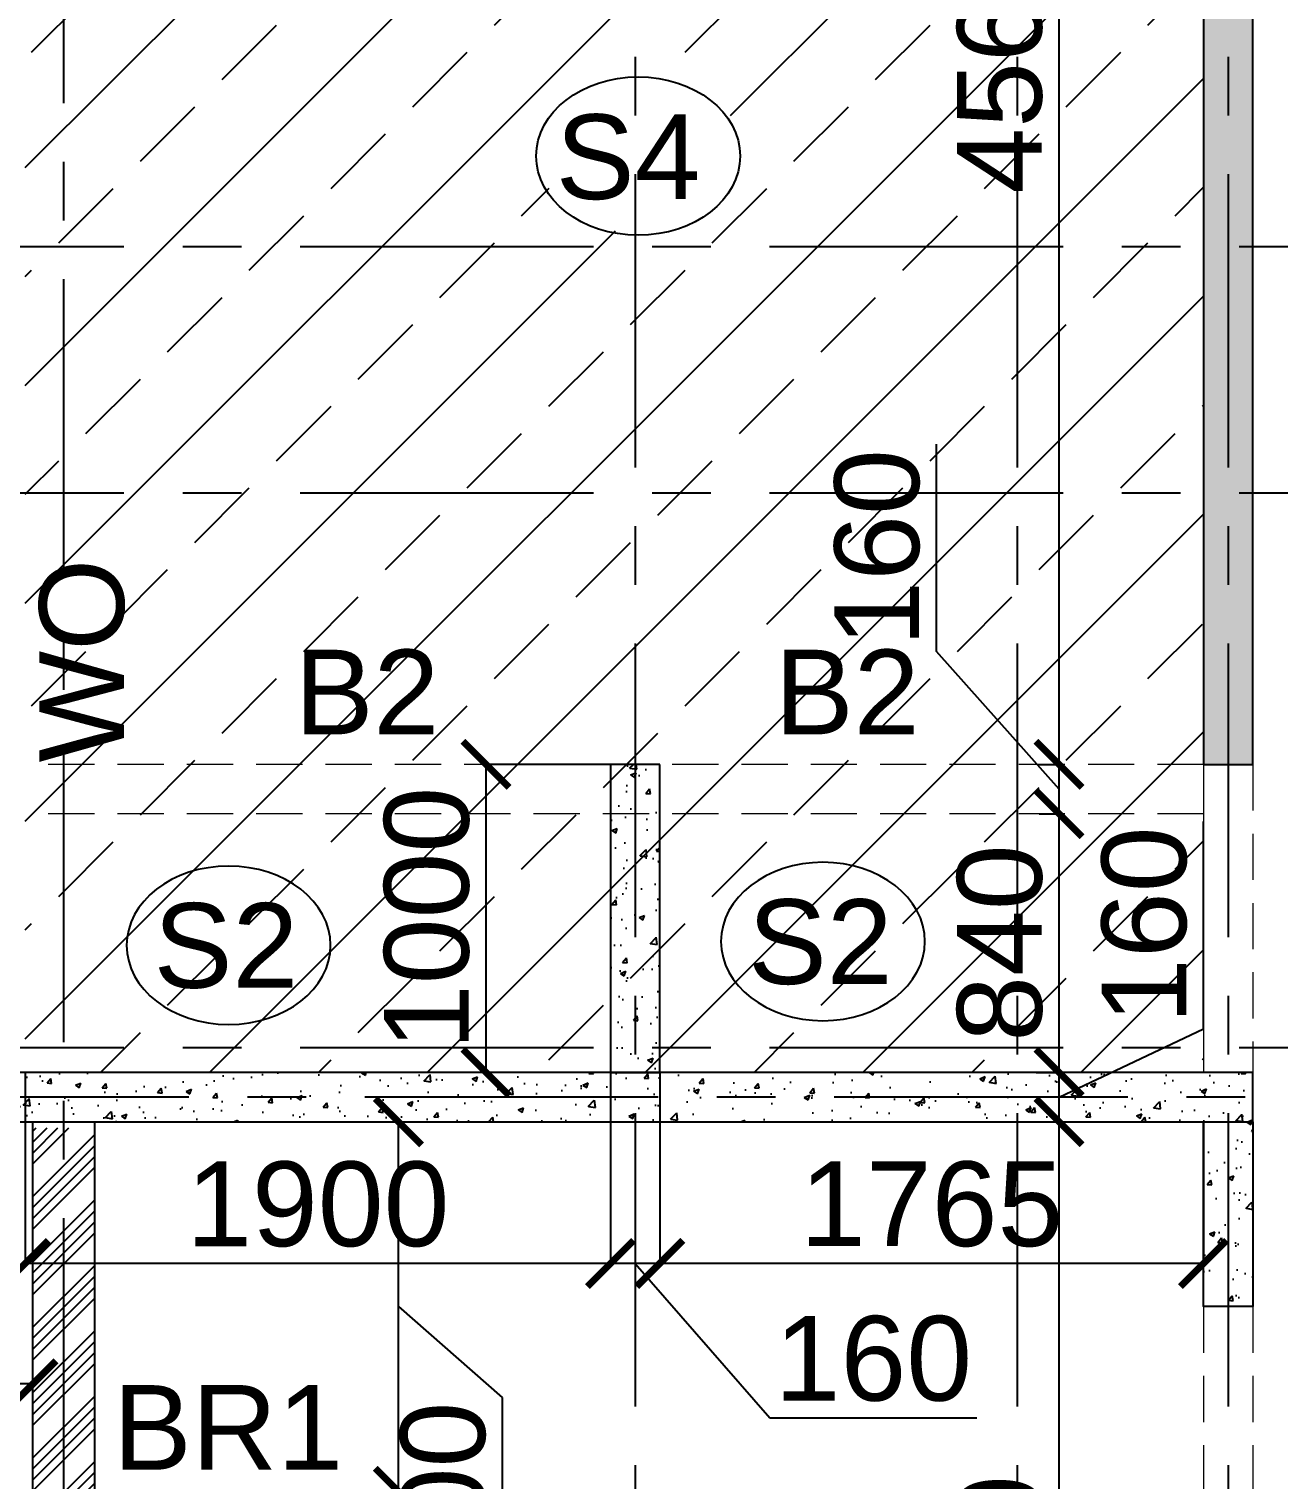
# Model space of a CAD drawing. Header units: inches. Extents: x 278200 to 407749, y -182622 to -96622.
# Drawn here: x 354482 to 358539, y -118745 to -114038 of the extents above; entities that cross this region are included whole.
import ezdxf

# ---------------------------------------------------------------- set-up
doc = ezdxf.new("R2010")
doc.units = ezdxf.units.IN
doc.header["$MEASUREMENT"] = 0
doc.linetypes.add('CENTER', pattern=[50.8, 31.75, -6.35, 6.35, -6.35])
doc.linetypes.add('Hidden', pattern=[3, 2, -1])
for name, color, linetype in [('160 R.C. WALL HAT', 8, 'Continuous'), ('160 R.C.WALL', 6, 'Continuous'), ('BEAM TEXT', 4, 'Continuous'), ('DIM', 251, 'Continuous'), ('GRID', 8, 'CENTER'), ('NON STRUC R.C.WALL', 6, 'Continuous'), ('NON.STRUC.R.C.WALLS', 1, 'Continuous'), ('SUNKEN', 8, 'Continuous'), ('TEXT-1', 3, 'Continuous')]:
    doc.layers.add(name, color=color, linetype=linetype)
for name, color, linetype, lineweight in [('BEAMS', 3, 'Continuous', 0), ('SLAB CIR', 1, 'Continuous', 25), ('SLAB TXT', 3, 'Continuous', 0)]:
    doc.layers.add(name, color=color, linetype=linetype, lineweight=lineweight)
doc.styles.add('T200', font='sanss___.ttf', dxfattribs={"height": 275})
doc.styles.add('T300', font='sanss___.ttf', dxfattribs={"height": 350})
doc.dimstyles.new('T 200', dxfattribs={"dimtxt": 275, "dimasz": 150, "dimexe": 1, "dimexo": 0, "dimgap": 50, "dimtad": 1, "dimdec": 0, "dimrnd": 5, "dimdsep": 46, "dimtxsty": 'T200', "dimblk": 'ARCHTICK', "dimcen": 2.5, "dimdle": 1, "dimclrd": 5, "dimclre": 253, "dimclrt": 1, "dimadec": 0, "dimazin": 0, "dimtfac": 1, "dimtdec": 0, "dimtmove": 2, "dimatfit": 3, "dimfxl": 0, "dimarcsym": 0})
pattern_1 = [(50, (2464819.82, 125850.9), (179.315046, -15.688034), [18.75, -206.25]), (355, (2464819.82, 125850.9), (-34.687833, 188.048033), [15, -165]), (100.451444, (2464834.76, 125849.6), (144.627212, 172.359998), [15.935048, -175.285528]), (46.1842, (2464819.82, 125900.9), (266.810333, -41.37982), [28.125, -309.375]), (96.635635, (2464842.05, 125897.46), (233.665486, 243.52965), [23.902586, -262.92844]), (351.184164, (2464819.82, 125900.9), (233.665486, 243.52965), [22.5, -247.5]), (21, (2464844.82, 125888.4), (149.226763, -100.654723), [18.75, -206.25]), (326, (2464844.82, 125888.4), (60.828833, 181.287511), [15, -165]), (71.451445, (2464857.25, 125880.02), (210.055594, 80.632788), [15.935047, -175.285528]), (37.5, (2464819.816, 125850.906), (3.0399638, 83.2234635), [0, -163, 0, -167.5, 0, -165.625]), (7.5, (2464819.82, 125850.91), (65.7673844, 98.602928), [0, -95.5, 0, -159.25, 0, -63.125]), (327.5, (2464764.066, 125850.906), (133.455609, -5.638718), [0, -62.5, 0, -195, 0, -258.75]), (317.5, (2464739.07, 125850.91), (145.7965423, 25.0262456), [0, -81.25, 0, -129.5, 0, -183.75])]

# ---------------------------------------------------------------- blocks, each defined once
blk = doc.blocks.new('_ARCHTICK')
at = {"color": 0, "linetype": 'ByBlock', "const_width": 0.15}
blk.add_lwpolyline([(-0.5, -0.5), (0.5, 0.5)], dxfattribs=at)
blk = doc.blocks.new('*D325')
at = {"layer": 'Defpoints', "color": 0}
for p in [(357345.6, -117584.9, 14.7), (357825.1, -117584.9), (357345.5, -120734.9, 14.7)]:
    blk.add_point(p, dxfattribs=at)
at = {"layer": 'DIM', "color": 253, "lineweight": -2}
for p, q in [((357345.6, -117584.9), (357826.1, -117584.9)), ((357345.5, -120734.9), (357826.1, -120734.9))]:
    blk.add_line(p, q, dxfattribs=at)
at = {"layer": 'DIM', "color": 5, "lineweight": -2}
blk.add_line((357825.1, -120735.9), (357825.1, -117583.9), dxfattribs=at)
at = {"layer": 'DIM', "color": 5, "lineweight": -2, "xscale": 150, "yscale": 150, "zscale": 150}
for p, rotation in [((357825.1, -117584.9), 90), ((357825.1, -120734.9), 270)]:
    blk.add_blockref('_ARCHTICK', p, dxfattribs=dict(at, rotation=rotation))
at = {"layer": 'DIM', "color": 1, "insert": (357633.3, -119159.9), "char_height": 275, "attachment_point": 5, "rotation": 90, "style": 'T200'}
blk.add_mtext('3150', dxfattribs=at)
blk = doc.blocks.new('*D326')
at = {"layer": 'Defpoints', "color": 0}
for p in [(355965.2, -116424.9), (356369.1, -116424.9, 14.7), (356369.1, -117424.9, 14.7)]:
    blk.add_point(p, dxfattribs=at)
at = {"layer": 'DIM', "color": 253, "lineweight": -2}
for p, q in [((356369.1, -116424.9), (355964.2, -116424.9)), ((356369.1, -117424.9), (355964.2, -117424.9))]:
    blk.add_line(p, q, dxfattribs=at)
at = {"layer": 'DIM', "color": 5, "lineweight": -2}
blk.add_line((355965.2, -117425.9), (355965.2, -116423.9), dxfattribs=at)
at = {"layer": 'DIM', "color": 5, "lineweight": -2, "xscale": 150, "yscale": 150, "zscale": 150}
for p, rotation in [((355965.2, -116424.9), 90), ((355965.2, -117424.9), 270)]:
    blk.add_blockref('_ARCHTICK', p, dxfattribs=dict(at, rotation=rotation))
at = {"layer": 'DIM', "color": 1, "insert": (355773.5, -116924.9), "char_height": 275, "attachment_point": 5, "rotation": 90, "style": 'T200'}
blk.add_mtext('1000', dxfattribs=at)
blk = doc.blocks.new('*D376')
at = {"layer": 'Defpoints', "color": 0}
for p in [(357751.1, -117424.9, 14.7), (357825.1, -117424.9), (357751.1, -117584.9)]:
    blk.add_point(p, dxfattribs=at)
at = {"layer": 'DIM', "color": 5, "lineweight": -2}
for p, q in [((358294.3, -117282.9), (358294.3, -116610.7)), ((357825.1, -117504.9), (358294.3, -117282.9)), ((357825.1, -117585.9), (357825.1, -117423.9))]:
    blk.add_line(p, q, dxfattribs=at)
at = {"layer": 'DIM', "color": 253, "lineweight": -2}
for p, q in [((357751.1, -117424.9), (357826.1, -117424.9)), ((357751.1, -117584.9), (357826.1, -117584.9))]:
    blk.add_line(p, q, dxfattribs=at)
at = {"layer": 'DIM', "color": 5, "lineweight": -2, "xscale": 150, "yscale": 150, "zscale": 150}
for p, rotation in [((357825.1, -117424.9), 90), ((357825.1, -117584.9), 270)]:
    blk.add_blockref('_ARCHTICK', p, dxfattribs=dict(at, rotation=rotation))
at = {"layer": 'DIM', "color": 1, "insert": (358102.5, -116946.8), "char_height": 275, "attachment_point": 5, "rotation": 90, "style": 'T200'}
blk.add_mtext('160', dxfattribs=at)
blk = doc.blocks.new('*D377')
at = {"layer": 'Defpoints', "color": 0}
for p in [(357761, -116584.9, 14.7), (357825.1, -116584.9), (357751.1, -117424.9, 14.7)]:
    blk.add_point(p, dxfattribs=at)
at = {"layer": 'DIM', "color": 253, "lineweight": -2}
for p, q in [((357761, -116584.9), (357826.1, -116584.9)), ((357751.1, -117424.9), (357826.1, -117424.9))]:
    blk.add_line(p, q, dxfattribs=at)
at = {"layer": 'DIM', "color": 5, "lineweight": -2}
blk.add_line((357825.1, -117425.9), (357825.1, -116583.9), dxfattribs=at)
at = {"layer": 'DIM', "color": 5, "lineweight": -2, "xscale": 150, "yscale": 150, "zscale": 150}
for p, rotation in [((357825.1, -116584.9), 90), ((357825.1, -117424.9), 270)]:
    blk.add_blockref('_ARCHTICK', p, dxfattribs=dict(at, rotation=rotation))
at = {"layer": 'DIM', "color": 1, "insert": (357633.5, -117004.9), "char_height": 275, "attachment_point": 5, "rotation": 90, "style": 'T200'}
blk.add_mtext('840', dxfattribs=at)
blk = doc.blocks.new('*D378')
at = {"layer": 'Defpoints', "color": 0}
for p in [(357761, -116424.9), (357825.1, -116424.9), (357761, -116584.9, 14.7)]:
    blk.add_point(p, dxfattribs=at)
at = {"layer": 'DIM', "color": 5, "lineweight": -2}
for p, q in [((357427.1, -116058.1), (357427.1, -115385.9)), ((357825.1, -116504.9), (357427.1, -116058.1)), ((357825.1, -116585.9), (357825.1, -116423.9))]:
    blk.add_line(p, q, dxfattribs=at)
at = {"layer": 'DIM', "color": 253, "lineweight": -2}
for p, q in [((357761, -116424.9), (357826.1, -116424.9)), ((357761, -116584.9), (357826.1, -116584.9))]:
    blk.add_line(p, q, dxfattribs=at)
at = {"layer": 'DIM', "color": 5, "lineweight": -2, "xscale": 150, "yscale": 150, "zscale": 150}
for p, rotation in [((357825.1, -116424.9), 90), ((357825.1, -116584.9), 270)]:
    blk.add_blockref('_ARCHTICK', p, dxfattribs=dict(at, rotation=rotation))
at = {"layer": 'DIM', "color": 1, "insert": (357235.3, -115722), "char_height": 275, "attachment_point": 5, "rotation": 90, "style": 'T200'}
blk.add_mtext('160', dxfattribs=at)
blk = doc.blocks.new('*D379')
at = {"layer": 'Defpoints', "color": 0}
for p in [(357760.6, -111864.9), (357825.1, -111864.9), (357761, -116424.9)]:
    blk.add_point(p, dxfattribs=at)
at = {"layer": 'DIM', "color": 253, "lineweight": -2}
for p, q in [((357760.6, -111864.9), (357826.1, -111864.9)), ((357761, -116424.9), (357826.1, -116424.9))]:
    blk.add_line(p, q, dxfattribs=at)
at = {"layer": 'DIM', "color": 5, "lineweight": -2}
blk.add_line((357825.1, -116425.9), (357825.1, -111863.9), dxfattribs=at)
at = {"layer": 'DIM', "color": 5, "lineweight": -2, "xscale": 150, "yscale": 150, "zscale": 150}
for p, rotation in [((357825.1, -111864.9), 90), ((357825.1, -116424.9), 270)]:
    blk.add_blockref('_ARCHTICK', p, dxfattribs=dict(at, rotation=rotation))
at = {"layer": 'DIM', "color": 1, "insert": (357633.3, -114144.9), "char_height": 275, "attachment_point": 5, "rotation": 90, "style": 'T200'}
blk.add_mtext('4560', dxfattribs=at)
blk = doc.blocks.new('*D380')
at = {"layer": 'Defpoints', "color": 0}
for p in [(356529.1, -117424.9, 14.7), (358294.3, -117584.9, 14.7), (356529.1, -118045)]:
    blk.add_point(p, dxfattribs=at)
at = {"layer": 'DIM', "color": 253, "lineweight": -2}
for p, q in [((356529.1, -117424.9), (356529.1, -118046)), ((358294.3, -117584.9), (358294.3, -118046))]:
    blk.add_line(p, q, dxfattribs=at)
at = {"layer": 'DIM', "color": 5, "lineweight": -2}
blk.add_line((358295.3, -118045), (356528.1, -118045), dxfattribs=at)
at = {"layer": 'DIM', "color": 5, "lineweight": -2, "xscale": 150, "yscale": 150, "zscale": 150, "rotation": 180}
blk.add_blockref('_ARCHTICK', (356529.1, -118045), dxfattribs=at)
at = {"layer": 'DIM', "color": 5, "lineweight": -2, "xscale": 150, "yscale": 150, "zscale": 150}
blk.add_blockref('_ARCHTICK', (358294.3, -118045), dxfattribs=at)
at = {"layer": 'DIM', "color": 1, "insert": (357411.7, -117853.2), "char_height": 275, "attachment_point": 5, "style": 'T200'}
blk.add_mtext('1765', dxfattribs=at)
blk = doc.blocks.new('*D381')
at = {"layer": 'Defpoints', "color": 0}
for p in [(356369.1, -117424.9, 14.7), (356529.1, -117424.9, 14.7), (356369.1, -118045)]:
    blk.add_point(p, dxfattribs=at)
at = {"layer": 'DIM', "color": 253, "lineweight": -2}
for p, q in [((356369.1, -117424.9), (356369.1, -118046)), ((356529.1, -117424.9), (356529.1, -118046))]:
    blk.add_line(p, q, dxfattribs=at)
at = {"layer": 'DIM', "color": 5, "lineweight": -2}
for p, q in [((356530.1, -118045), (356368.1, -118045)), ((356449.1, -118045), (356886.4, -118546.5)), ((356886.4, -118546.5), (357558.7, -118546.5))]:
    blk.add_line(p, q, dxfattribs=at)
at = {"layer": 'DIM', "color": 5, "lineweight": -2, "xscale": 150, "yscale": 150, "zscale": 150, "rotation": 180}
blk.add_blockref('_ARCHTICK', (356369.1, -118045), dxfattribs=at)
at = {"layer": 'DIM', "color": 5, "lineweight": -2, "xscale": 150, "yscale": 150, "zscale": 150}
blk.add_blockref('_ARCHTICK', (356529.1, -118045), dxfattribs=at)
at = {"layer": 'DIM', "color": 1, "insert": (357222.6, -118354.7), "char_height": 275, "attachment_point": 5, "style": 'T200'}
blk.add_mtext('160', dxfattribs=at)
blk = doc.blocks.new('*D382')
at = {"layer": 'Defpoints', "color": 0}
for p in [(354469.3, -117424.9, 14.7), (356369.1, -117424.9, 14.7), (354469.3, -118045)]:
    blk.add_point(p, dxfattribs=at)
at = {"layer": 'DIM', "color": 253, "lineweight": -2}
for p, q in [((354469.3, -117424.9), (354469.3, -118046)), ((356369.1, -117424.9), (356369.1, -118046))]:
    blk.add_line(p, q, dxfattribs=at)
at = {"layer": 'DIM', "color": 5, "lineweight": -2}
blk.add_line((356370.1, -118045), (354468.3, -118045), dxfattribs=at)
at = {"layer": 'DIM', "color": 5, "lineweight": -2, "xscale": 150, "yscale": 150, "zscale": 150, "rotation": 180}
blk.add_blockref('_ARCHTICK', (354469.3, -118045), dxfattribs=at)
at = {"layer": 'DIM', "color": 5, "lineweight": -2, "xscale": 150, "yscale": 150, "zscale": 150}
blk.add_blockref('_ARCHTICK', (356369.1, -118045), dxfattribs=at)
at = {"layer": 'DIM', "color": 1, "insert": (355419.2, -117853.4), "char_height": 275, "attachment_point": 5, "style": 'T200'}
blk.add_mtext('1900', dxfattribs=at)
blk = doc.blocks.new('*D420')
at = {"layer": 'Defpoints', "color": 0}
for p in [(353594.3, -118436.2), (353594.3, -118784.9, 14.7), (354494.3, -118784.9, 14.7)]:
    blk.add_point(p, dxfattribs=at)
at = {"layer": 'DIM', "color": 5, "lineweight": -2}
blk.add_line((354495.3, -118436.2), (353593.3, -118436.2), dxfattribs=at)
at = {"layer": 'DIM', "color": 253, "lineweight": -2}
for p, q in [((353594.3, -118784.9), (353594.3, -118435.2)), ((354494.3, -118784.9), (354494.3, -118435.2))]:
    blk.add_line(p, q, dxfattribs=at)
at = {"layer": 'DIM', "color": 5, "lineweight": -2, "xscale": 150, "yscale": 150, "zscale": 150, "rotation": 180}
blk.add_blockref('_ARCHTICK', (353594.3, -118436.2), dxfattribs=at)
at = {"layer": 'DIM', "color": 5, "lineweight": -2, "xscale": 150, "yscale": 150, "zscale": 150}
blk.add_blockref('_ARCHTICK', (354494.3, -118436.2), dxfattribs=at)
at = {"layer": 'DIM', "color": 1, "insert": (354044.3, -118244.5), "char_height": 275, "attachment_point": 5, "style": 'T200'}
blk.add_mtext('900', dxfattribs=at)
blk = doc.blocks.new('*D773')
at = {"layer": 'Defpoints', "color": 0}
for p in [(355294.3, -117584.9, 14.7), (355680.8, -117584.9), (355294.3, -118784.9, 14.7)]:
    blk.add_point(p, dxfattribs=at)
at = {"layer": 'DIM', "color": 253, "lineweight": -2}
for p, q in [((355294.3, -117584.9), (355681.8, -117584.9)), ((355294.3, -118784.9), (355681.8, -118784.9))]:
    blk.add_line(p, q, dxfattribs=at)
at = {"layer": 'DIM', "color": 5, "lineweight": -2}
for p, q in [((355680.8, -118785.9), (355680.8, -117583.9)), ((355680.8, -118184.9), (356018.1, -118480)), ((356018.1, -118480), (356018.1, -119362))]:
    blk.add_line(p, q, dxfattribs=at)
at = {"layer": 'DIM', "color": 5, "lineweight": -2, "xscale": 150, "yscale": 150, "zscale": 150}
for p, rotation in [((355680.8, -117584.9), 90), ((355680.8, -118784.9), 270)]:
    blk.add_blockref('_ARCHTICK', p, dxfattribs=dict(at, rotation=rotation))
at = {"layer": 'DIM', "color": 1, "insert": (355826.5, -118921), "char_height": 275, "attachment_point": 5, "rotation": 90, "style": 'T200'}
blk.add_mtext('1200', dxfattribs=at)

msp = doc.modelspace()

# ---------------------------------------------------------------- hatches: boundary and pattern name
at = {"layer": '160 R.C. WALL HAT'}
h = msp.add_hatch(dxfattribs=at)
h.set_pattern_fill('AR-CONC', color=256, scale=25)
h.set_pattern_definition(pattern_1)
h.paths.add_polyline_path([(358294.3, -111704.9), (358454.3, -111704.9), (358454.3, -116424.9), (358294.3, -116424.9)])
h = msp.add_hatch(dxfattribs=at)
h.set_pattern_fill('AR-CONC', color=256, scale=25)
h.set_pattern_definition(pattern_1)
h.paths.add_polyline_path([(356529.1, -116424.9), (356369.1, -116424.9), (356369.1, -117424.9), (356529.1, -117424.9)])
h = msp.add_hatch(dxfattribs=at)
h.set_pattern_fill('AR-CONC', color=256, scale=25)
h.set_pattern_definition(pattern_1)
h.paths.add_polyline_path([(358454.3, -117584.9), (358454.3, -117424.9), (354289.3, -117424.9), (354289.3, -117584.9)])
h = msp.add_hatch(dxfattribs=at)
h.set_pattern_fill('AR-CONC', color=256, scale=25)
h.set_pattern_definition(pattern_1)
h.paths.add_polyline_path([(358294.3, -117584.9), (358454.3, -117584.9), (358454.3, -118184.9), (358294.3, -118184.9)])
at = {"layer": 'NON STRUC R.C.WALL'}
h = msp.add_hatch(dxfattribs=at)
h.set_pattern_fill('ANSI34', color=1, scale=200)
h.set_pattern_definition([(45, (2626358.34, -227145.94), (-106.066017, 106.066017), []), (45, (2626393.7, -227145.94), (-106.066017, 106.066017), []), (45, (2626429.05, -227145.94), (-106.066017, 106.066017), []), (45, (2626464.41, -227145.94), (-106.066017, 106.066017), [])])
h.paths.add_polyline_path([(354694.3, -117604.9), (354494.3, -117604.9), (354494.3, -118984.9), (355294.3, -118984.9), (355294.3, -118784.9), (354694.3, -118784.9)])
at = {"layer": 'SUNKEN'}
h = msp.add_hatch(dxfattribs=at)
h.set_pattern_fill('ANSI33', color=256, scale=2000)
h.set_pattern_definition([(45, (2645780.65, -256330.56), (-353.55339, 353.55339), []), (45, (2646134.2, -256330.56), (-353.55339, 353.55339), [250, -125])])
h.paths.add_polyline_path([(354469.3, -111864.9), (355069.3, -111864.9), (358294.3, -111864.9), (358294.3, -116424.9), (358294.3, -117424.9), (354469.3, -117424.9)])
edge = h.paths.add_edge_path(flags=16)
edge.add_ellipse((356470.1, -114444.4), major_axis=(-331, 0), ratio=0.77685, start_angle=0, end_angle=360)
h.paths.add_polyline_path([(356740.3, -114664.3), (356135.2, -114664.3), (356135.2, -114233.1), (356740.3, -114233.1)], flags=24)
h.paths.add_polyline_path([(358557.5, -117359.7), (358557.5, -116425.5), (358970, -116425.5), (358970, -117359.7)], flags=9)

# ---------------------------------------------------------------- linework, layer by layer
at = {"layer": '160 R.C.WALL', "elevation": 14.7}
for points in [[(358454.3, -111704.9), (358294.3, -111704.9), (358294.3, -116424.9), (358454.3, -116424.9)], [(356529.1, -116424.9), (356369.1, -116424.9), (356369.1, -117424.9), (356529.1, -117424.9)], [(358454.3, -117584.9), (358454.3, -117424.9), (354309.3, -117424.9), (354309.3, -117584.9)]]:
    msp.add_lwpolyline(points, close=True, dxfattribs=at)
msp.add_lwpolyline([(358454.3, -117584.9), (358454.3, -118184.9), (358294.3, -118184.9), (358294.3, -117584.9)], dxfattribs=at)
at = {"layer": 'BEAMS', "linetype": 'Hidden', "ltscale": 75}
for p, q in [((358294.3, -116424.9, 14.7), (354469.3, -116424.9, 14.7)), ((358454.3, -116424.9, 14.7), (358454.3, -117424.9, 14.7)), ((358294.3, -116584.9, 14.7), (354469.3, -116584.9, 14.7)), ((354694.3, -117584.9, 14.7), (354694.3, -120734.9, 14.7)), ((358294.3, -118184.9, 14.7), (358294.3, -120184.9, 14.7)), ((358454.3, -118184.9, 14.7), (358454.3, -120184.9, 14.7))]:
    msp.add_line(p, q, dxfattribs=at)
at = {"layer": 'BEAMS', "color": 4, "linetype": 'Continuous', "ltscale": 0.01}
for p, q in [((358294.3, -116424.9, 14.7), (358294.3, -117424.9, 14.7)), ((354494.3, -117584.9, 14.7), (354494.3, -118984.9, 14.7))]:
    msp.add_line(p, q, dxfattribs=at)
at = {"layer": 'GRID', "ltscale": 30}
for p, q in [((356449.1, -99268.8, 14.7), (356449.1, -130305.3, 14.7)), ((357689.3, -99268.8, 14.7), (357689.3, -130305.3, 14.7)), ((358374.3, -99268.8, 14.7), (358374.3, -130305.3, 14.7)), ((354594.3, -99609.8, 14.7), (354594.3, -130305.3, 14.7)), ((366982.1, -114744.9, 14.7), (281010.3, -114744.9, 14.7)), ((366982.1, -115544.9, 14.7), (280837.7, -115544.9, 14.7)), ((366982.1, -117344.9, 14.7), (281034.8, -117344.9, 14.7)), ((367192.1, -117504.9, 14.7), (280837.7, -117504.9, 14.7))]:
    msp.add_line(p, q, dxfattribs=at)
at = {"layer": 'NON.STRUC.R.C.WALLS', "elevation": 14.7}
msp.add_lwpolyline([(354694.3, -117584.9), (354694.3, -118784.9), (355294.3, -118784.9), (355294.3, -118984.9), (354494.3, -118984.9), (354494.3, -117584.9)], dxfattribs=at)
at = {"layer": 'SLAB CIR'}
msp.add_ellipse((356459.2, -114450.1), major_axis=(-331, 0), ratio=0.77685, dxfattribs=at)
at = {"layer": 'SLAB CIR', "extrusion": (0, 0, -1)}
for centre in [(355129.7, -117012.2, -0.7), (357058.8, -116999.8, -0.7)]:
    msp.add_ellipse(centre, major_axis=(331, 0), ratio=0.77685, dxfattribs=at)

# ---------------------------------------------------------------- texts
at = {"layer": 'BEAM TEXT', "style": 'T300'}
for s, p in [('B2', (355343.9, -116327.5)), ('B2', (356902.4, -116327.5)), ('BR1', (354753.8, -118714.7))]:
    msp.add_text(s, height=275, dxfattribs=at).set_placement(p)
at = {"layer": 'SLAB TXT', "style": 'T300'}
for s, p in [('S4', (356191.3, -114589.9)), ('S2', (354886.1, -117150.1)), ('S2', (356815.2, -117137.8))]:
    msp.add_text(s, height=275, dxfattribs=at).set_placement(p)
at = {"layer": 'TEXT-1', "style": 'T300'}
msp.add_text('WO', height=275, rotation=90, dxfattribs=at).set_placement((354790, -116418.7))

# ---------------------------------------------------------------- dimensions: what is measured, and where the dimension line sits
at = {"layer": 'DIM'}
for base, p1, p2, angle, picture, middle in [((357825.1, -111864.9), (357761, -116424.9), (357760.6, -111864.9), 90, '*D379', (357633.3, -114144.9)), ((355965.2, -116424.9), (356369.1, -117424.9, 14.7), (356369.1, -116424.9, 14.7), 90, '*D326', (355773.5, -116924.9)), ((357825.1, -116584.9), (357751.1, -117424.9, 14.7), (357761, -116584.9, 14.7), 90, '*D377', (357633.5, -117004.9)), ((354469.3, -118045), (356369.1, -117424.9, 14.7), (354469.3, -117424.9, 14.7), 180, '*D382', (355419.2, -117853.4)), ((356529.1, -118045), (358294.3, -117584.9, 14.7), (356529.1, -117424.9, 14.7), 180, '*D380', (357411.7, -117853.2)), ((357825.1, -117584.9), (357345.5, -120734.9, 14.7), (357345.6, -117584.9, 14.7), 90, '*D325', (357633.3, -119159.9)), ((353594.3, -118436.2), (354494.3, -118784.9, 14.7), (353594.3, -118784.9, 14.7), 180, '*D420', (354044.3, -118244.5))]:
    dim = msp.add_linear_dim(base=base, p1=p1, p2=p2, angle=angle, dimstyle='T 200', dxfattribs=at)
    dim.commit()
    dim.dimension.update_dxf_attribs({"geometry": picture, "text_midpoint": middle})
for base, p1, p2, angle, picture, middle in [((357825.1, -116424.9), (357761, -116584.9, 14.7), (357761, -116424.9), 90, '*D378', (357427.1, -116008.1)), ((357825.1, -117424.9), (357751.1, -117584.9), (357751.1, -117424.9, 14.7), 90, '*D376', (358294.3, -117232.9)), ((356369.1, -118045), (356529.1, -117424.9, 14.7), (356369.1, -117424.9, 14.7), 180, '*D381', (356936.4, -118546.5)), ((355680.8, -117584.9), (355294.3, -118784.9, 14.7), (355294.3, -117584.9, 14.7), 90, '*D773', (356018.1, -118530))]:
    dim = msp.add_linear_dim(base=base, p1=p1, p2=p2, angle=angle, dimstyle='T 200', override={"dimtmove": 1}, dxfattribs=at)
    dim.commit()
    dim.dimension.update_dxf_attribs({"geometry": picture, "text_midpoint": middle, "dimtype": 160})

doc.saveas('drawing.dxf')
